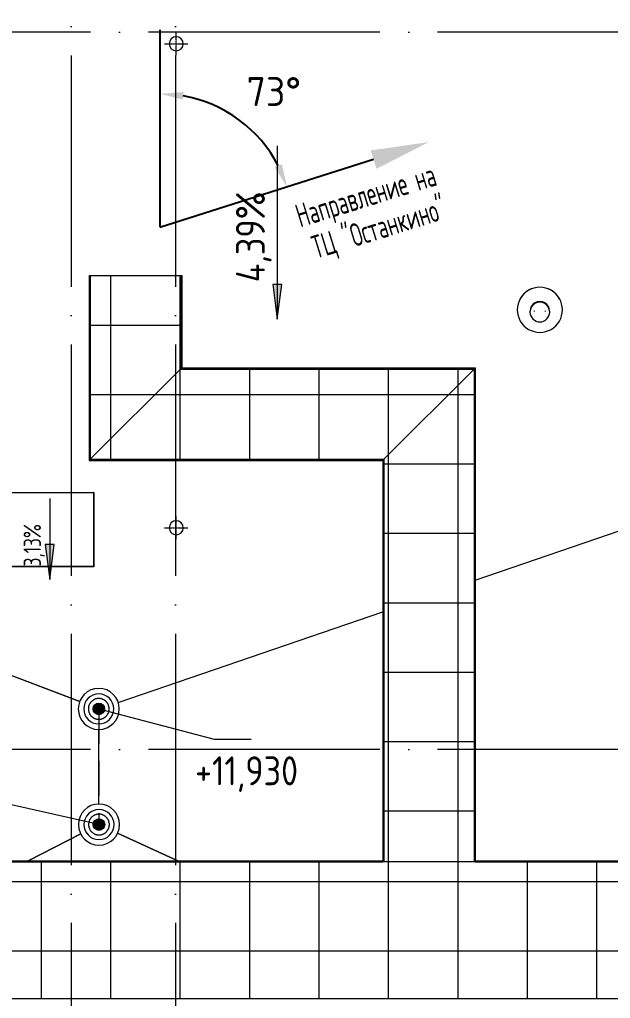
# Model space of a CAD drawing. Header units: millimetres. Extents: x -259793 to 503324, y -44556 to 93494.
# Drawn here: x 455609 to 460715, y -9442 to -980 of the extents above; entities that cross this region are included whole.
import ezdxf

# ---------------------------------------------------------------- set-up
doc = ezdxf.new("R2010")
doc.units = ezdxf.units.MM
for name, pattern in [('ADSK_Линия сетки', [25, 20, -2.5, 0, -2.5]), ('ADSK_Осевая', [14, 10, -2, 0, -2]), ('ADSK_Сверху', [450, 300, -150])]:
    doc.linetypes.add(name, pattern=pattern)
doc.layers.add('0_ANNOT_Dimensions', color=7, linetype='Continuous')
for name, color, linetype, lineweight in [('RC-Линии_связи-Адресные', 5, 'Continuous', 30), ('Крыша', 7, 'Continuous', 9), ('Линии', 7, 'Continuous', 9), ('Оборудование', 8, 'Continuous', 18), ('Ограждение', 252, 'Continuous', 9), ('Оси', 252, 'Continuous', 9), ('Отметки', 7, 'Continuous', 9), ('Размеры', 7, 'Continuous', 9), ('Стены внутренние', 7, 'Continuous', 18), ('Трубопровод', 7, 'Continuous', 18)]:
    doc.layers.add(name, color=color, linetype=linetype, lineweight=lineweight)
doc.styles.add('GOST Common_2', font='', dxfattribs={"width": 0.9, "height": 250})
doc.styles.add('GOST Common_5', font='', dxfattribs={"width": 0.9, "height": 2.5})
doc.styles.get("Standard").update_dxf_attribs({"font": ''})
doc.styles.add('TEXT', font='', dxfattribs={"width": 0.75})
doc.styles.get('GOST Common_2').set_extended_font_data('GOST type B')
doc.styles.get('GOST Common_5').set_extended_font_data('GOST 2.304 type A')
doc.styles.get('Standard').set_extended_font_data('GOST type B')
doc.styles.get('TEXT').set_extended_font_data('GOST type A')
doc.dimstyles.get("Standard").update_dxf_attribs({"dimtxt": 0.18, "dimasz": 0.18, "dimexe": 0.18, "dimexo": 0.0625, "dimgap": 0.09, "dimtad": 0, "dimtih": 1, "dimtoh": 1, "dimdec": 4, "dimzin": 0, "dimdsep": 46, "dimtxsty": 'Standard', "dimcen": 0.09, "dimadec": 0, "dimazin": 0, "dimtfac": 1, "dimtdec": 4, "dimtofl": 0, "dimtmove": 0, "dimatfit": 3, "dimfxl": 1, "dimtolj": 1, "dimtzin": 0, "dimarcsym": 0})
pattern_1 = [(0, (-35002.24, 20977.94), (0, 600), []), (90, (-35002.24, 20977.94), (-600, 4e-14), [])]

# ---------------------------------------------------------------- blocks, each defined once
blk = doc.blocks.new('Кровля Жив')
at = {"layer": 'Ограждение', "true_color": 0x636466}
h = blk.add_hatch(dxfattribs=at)
h.set_pattern_fill('FP_125', color=251, style=0, pattern_type=2)
h.set_pattern_definition([(0, (-27099.7, 20977.94), (0, 600), []), (90, (-27099.73, 20977.94), (-424.264, 3e-14), [])])
h.paths.add_polyline_path([(-18483.2, 11835.7), (-18473.2, 11845.7), (-18473.2, 13435.7), (-18483.2, 13435.7), (-18483.2, 11845.7)])
h = blk.add_hatch(dxfattribs=at)
h.set_pattern_fill('FP_18', color=251, style=0, pattern_type=2)
h.set_pattern_definition(pattern_1)
h.paths.add_polyline_path([(-18473.2, 11845.7), (-17693.2, 12625.7), (-17693.2, 13435.7), (-18473.2, 13435.7), (-18473.2, 11944.8)])
h = blk.add_hatch(dxfattribs=at)
h.set_pattern_fill('FP_124', color=251, style=0, pattern_type=2)
h.set_pattern_definition([(0, (-25985.7, 20977.94), (0, 600), []), (90, (-25985.73, 20977.94), (-424.264, 3e-14), [])])
h.paths.add_polyline_path([(-17693.2, 12625.7), (-17683.2, 12635.7), (-17683.2, 13435.7), (-17693.2, 13435.7), (-17693.2, 12635.7)])
h = blk.add_hatch(dxfattribs=at)
h.set_pattern_fill('FP_18', color=251, style=0, pattern_type=2)
h.set_pattern_definition(pattern_1)
h.paths.add_polyline_path([(-17058.7, 11845.7), (-15935.7, 11845.7), (-15155.7, 12625.7), (-17693.2, 12625.7), (-18473.2, 11845.7), (-17151, 11845.7)])
h = blk.add_hatch(dxfattribs=at)
h.set_pattern_fill('FP_122', color=251, style=0, pattern_type=2)
h.set_pattern_definition([(0, (-35002.24, 17163.83), (0, 424.264), []), (90, (-35002.24, 17163.8), (-600, 4e-14), [])])
h.paths.add_polyline_path([(-15177, 12625.7), (-15155.7, 12625.7), (-15145.7, 12635.7), (-17683.2, 12635.7), (-17693.2, 12625.7), (-15476.4, 12625.7)])
h = blk.add_hatch(dxfattribs=at)
h.set_pattern_fill('FP_25', color=251, style=0, pattern_type=2)
h.set_pattern_definition(pattern_1)
h.paths.add_polyline_path([(-15848.5, 8365.3), (-15155.7, 8365.3), (-15155.7, 12625.7), (-15935.7, 11845.7), (-15935.7, 8365.3)])
h = blk.add_hatch(dxfattribs=at)
h.set_pattern_fill('FP_120', color=251, style=0, pattern_type=2)
h.set_pattern_definition([(0, (-24717, 20977.94), (0, 600), []), (90, (-24717, 20977.94), (-424.264, 3e-14), [])])
h.paths.add_polyline_path([(-15155.7, 8365.3), (-15145.7, 8365.3), (-15145.7, 12635.7), (-15155.7, 12625.7), (-15155.7, 8375.3)])
h = blk.add_hatch(dxfattribs=at)
h.set_pattern_fill('FP_123', color=251, style=0, pattern_type=2)
h.set_pattern_definition([(0, (-35002.24, 16049.83), (0, 424.264), []), (90, (-35002.24, 16049.8), (-600, 4e-14), [])])
h.paths.add_polyline_path([(-15945.7, 11835.7), (-15935.7, 11845.7), (-18473.2, 11845.7), (-18483.2, 11835.7), (-16220.6, 11835.7)])
h = blk.add_hatch(dxfattribs=at)
h.set_pattern_fill('FP_121', color=251, style=0, pattern_type=2)
h.set_pattern_definition([(0, (-25831, 20977.94), (0, 600), []), (90, (-25831, 20977.94), (-424.264, 3e-14), [])])
h.paths.add_polyline_path([(-15945.7, 8365.3), (-15935.7, 8365.3), (-15935.7, 11845.7), (-15945.7, 11835.7), (-15945.7, 8375.3)])
h = blk.add_hatch(dxfattribs=at)
h.set_pattern_fill('FP_67', color=251, style=0, pattern_type=2)
h.set_pattern_definition([(0, (-35002.24, 13023.6), (0, 424.264), []), (90, (-35002.24, 13023.6), (-600, 4e-14), [])])
h.paths.add_polyline_path([(-19686.8, 8365.3), (-15945.7, 8365.3), (-15945.7, 8375.3), (-19676.8, 8375.3)])
h.paths.add_polyline_path([(-896.8, 8365.3), (-886.8, 8365.3), (-886.8, 8375.3), (-5586.8, 8375.3), (-5586.8, 8365.3), (-962.7, 8365.3)])
h.paths.add_polyline_path([(-12499.2, 8365.3), (-6386.8, 8365.3), (-6386.8, 8375.3), (-15145.7, 8375.3), (-15145.7, 8365.3), (-12871.3, 8365.3)])
h = blk.add_hatch(dxfattribs=at)
h.set_pattern_fill('FP_68', color=251, style=0, pattern_type=2)
h.set_pattern_definition([(0, (-35002.24, 20967.94), (0, 600), []), (90, (-35002.24, 20967.94), (-600, 4e-14), [])])
h.paths.add_polyline_path([(-10638.5, 7185.3), (-886.8, 7185.3), (-886.8, 8365.3), (-19686.8, 8365.3), (-19686.8, 7185.3), (-11010.6, 7185.3)])
at = {"layer": 'Отметки', "true_color": 0x636466}
h = blk.add_hatch(color=251, dxfattribs=at)
edge = h.paths.add_edge_path()
edge.add_arc((-18399.8, 9688.2), 50, 0, 360)
h = blk.add_hatch(color=251, dxfattribs=at)
edge = h.paths.add_edge_path()
edge.add_arc((-18398.2, 8688.2), 50, 0, 360)
at = {"layer": 'Размеры', "true_color": 0x636466}
for points in [[(-16857.6, 13056.3), (-16818.1, 13356.3), (-16897.1, 13356.3)], [(-18823.8, 10808), (-18784.3, 11108), (-18863.3, 11108)]]:
    blk.add_hatch(color=251, dxfattribs=at).paths.add_polyline_path(points)
at = {"layer": 'Крыша', "color": 251, "true_color": 0x636466}
for p, q in [((-15145.7, 10801.9), (-6386.8, 13801.3)), ((-19195.6, 11558.2), (-18444.9, 11558.2)), ((-18444.9, 11558.2), (-18444.9, 10918.2)), ((-18444.9, 10918.2), (-19195.4, 10918.2)), ((-18232.8, 9744.9), (-15945.7, 10528)), ((-18564.3, 9750.9), (-19245, 10010.3)), ((-19243.5, 10010.3), (-18564.1, 9751.4)), ((-18398.2, 8865.7), (-18398.2, 9510.9)), ((-19010.5, 8375.3), (-18555.4, 8607.9)), ((-18555.4, 8607.9), (-19010.5, 8375.3)), ((-17716.9, 8375.3), (-18238.2, 8614.7)), ((-18238.2, 8614.7), (-17716.9, 8375.3))]:
    blk.add_line(p, q, dxfattribs=at)
at = {"layer": 'Линии', "color": 251, "linetype": 'ADSK_Сверху', "true_color": 0x636466}
blk.add_line((-18398.2, 9688.2), (-18398.2, 8688.2), dxfattribs=at)
at = {"layer": 'Оборудование', "color": 251, "true_color": 0x636466}
for p, q in [((-14783.2, 13138.2), (-14783.2, 13138.1)), ((-14673.2, 13124.2), (-14673.2, 13118.9)), ((-14638.2, 13128.2), (-14638.2, 13124.2)), ((-14538.2, 13124.2), (-14538.2, 13128.2)), ((-14503.2, 13118.9), (-14503.2, 13124.2)), ((-14393.2, 13138.1), (-14393.2, 13138.2))]:
    blk.add_line(p, q, dxfattribs=at)
at = {"layer": 'Оборудование', "color": 251, "true_color": 0x636466, "flags": 128}
for points in [[(-18309.9, 9688.2), (-18310, 9691.8), (-18310.2, 9695.4), (-18310.6, 9699), (-18311.1, 9702.5), (-18311.7, 9706.1), (-18312.5, 9709.6), (-18313.4, 9713), (-18314.5, 9716.5), (-18315.7, 9719.9), (-18317, 9723.2), (-18318.5, 9726.5), (-18320.1, 9729.7), (-18321.8, 9732.9), (-18323.7, 9736), (-18325.6, 9739), (-18327.7, 9741.9), (-18329.9, 9744.7), (-18332.2, 9747.5), (-18334.7, 9750.1), (-18337.2, 9752.7), (-18339.8, 9755.1), (-18342.5, 9757.5), (-18345.4, 9759.7), (-18348.3, 9761.8), (-18351.2, 9763.8), (-18354.3, 9765.7), (-18357.4, 9767.5), (-18360.7, 9769.1), (-18363.9, 9770.6), (-18367.2, 9772), (-18370.6, 9773.2), (-18374, 9774.3), (-18377.5, 9775.3), (-18381, 9776.1), (-18384.5, 9776.8), (-18388.1, 9777.3), (-18391.7, 9777.7), (-18395.2, 9778), (-18398.8, 9778.1), (-18402.4, 9778), (-18406, 9777.9), (-18409.6, 9777.5), (-18413.2, 9777.1), (-18416.7, 9776.5), (-18420.2, 9775.7), (-18423.7, 9774.8), (-18427.2, 9773.8), (-18430.6, 9772.7), (-18433.9, 9771.4), (-18437.2, 9769.9), (-18440.4, 9768.4), (-18443.6, 9766.7), (-18446.7, 9764.9), (-18449.7, 9762.9), (-18452.7, 9760.9), (-18455.6, 9758.7), (-18458.3, 9756.4), (-18461, 9754), (-18463.6, 9751.5), (-18466.1, 9748.9), (-18468.5, 9746.2), (-18470.7, 9743.4), (-18472.9, 9740.5), (-18474.9, 9737.6), (-18476.8, 9734.5), (-18478.6, 9731.4), (-18480.3, 9728.2), (-18481.8, 9725), (-18483.2, 9721.7), (-18484.5, 9718.3), (-18485.6, 9714.9), (-18486.6, 9711.5), (-18487.5, 9708), (-18488.2, 9704.4), (-18488.8, 9700.9), (-18489.2, 9697.3), (-18489.5, 9693.7), (-18489.7, 9690.2), (-18489.7, 9688.2)], [(-18489.7, 9688.2), (-18489.6, 9684.6), (-18489.4, 9681), (-18489, 9677.5), (-18488.5, 9673.9), (-18487.9, 9670.4), (-18487.1, 9666.9), (-18486.2, 9663.4), (-18485.1, 9659.9), (-18483.9, 9656.6), (-18482.6, 9653.2), (-18481.1, 9649.9), (-18479.5, 9646.7), (-18477.8, 9643.6), (-18476, 9640.5), (-18474, 9637.5), (-18471.9, 9634.5), (-18469.7, 9631.7), (-18467.4, 9629), (-18464.9, 9626.3), (-18462.4, 9623.7), (-18459.8, 9621.3), (-18457.1, 9618.9), (-18454.3, 9616.7), (-18451.3, 9614.6), (-18448.4, 9612.6), (-18445.3, 9610.7), (-18442.2, 9609), (-18439, 9607.3), (-18435.7, 9605.8), (-18432.4, 9604.5), (-18429, 9603.2), (-18425.6, 9602.1), (-18422.1, 9601.2), (-18418.6, 9600.3), (-18415.1, 9599.7), (-18411.5, 9599.1), (-18408, 9598.7), (-18404.4, 9598.5), (-18400.8, 9598.3), (-18397.2, 9598.4), (-18393.6, 9598.6), (-18390, 9598.9), (-18386.4, 9599.3), (-18382.9, 9599.9), (-18379.4, 9600.7), (-18375.9, 9601.6), (-18372.5, 9602.6), (-18369.1, 9603.8), (-18365.7, 9605.1), (-18362.4, 9606.5), (-18359.2, 9608.1), (-18356, 9609.7), (-18352.9, 9611.6), (-18349.9, 9613.5), (-18346.9, 9615.6), (-18344.1, 9617.7), (-18341.3, 9620), (-18338.6, 9622.4), (-18336, 9624.9), (-18333.5, 9627.5), (-18331.2, 9630.2), (-18328.9, 9633), (-18326.7, 9635.9), (-18324.7, 9638.8), (-18322.8, 9641.9), (-18321, 9645), (-18319.3, 9648.2), (-18317.8, 9651.4), (-18316.4, 9654.7), (-18315.1, 9658.1), (-18314, 9661.5), (-18313, 9665), (-18312.1, 9668.5), (-18311.4, 9672), (-18310.8, 9675.5), (-18310.4, 9679.1), (-18310.1, 9682.7), (-18310, 9686.3), (-18309.9, 9688.2)], [(-18308.3, 8688.2), (-18308.4, 8691.8), (-18308.6, 8695.4), (-18309, 8699), (-18309.5, 8702.5), (-18310.1, 8706.1), (-18310.9, 8709.6), (-18311.8, 8713), (-18312.9, 8716.5), (-18314.1, 8719.9), (-18315.4, 8723.2), (-18316.9, 8726.5), (-18318.5, 8729.7), (-18320.2, 8732.9), (-18322.1, 8736), (-18324, 8739), (-18326.1, 8741.9), (-18328.3, 8744.7), (-18330.6, 8747.5), (-18333.1, 8750.1), (-18335.6, 8752.7), (-18338.2, 8755.1), (-18341, 8757.5), (-18343.8, 8759.7), (-18346.7, 8761.8), (-18349.7, 8763.8), (-18352.7, 8765.7), (-18355.9, 8767.5), (-18359.1, 8769.1), (-18362.3, 8770.6), (-18365.6, 8772), (-18369, 8773.2), (-18372.4, 8774.3), (-18375.9, 8775.3), (-18379.4, 8776.1), (-18382.9, 8776.8), (-18386.5, 8777.3), (-18390.1, 8777.7), (-18393.7, 8778), (-18397.2, 8778.1), (-18400.8, 8778), (-18404.4, 8777.9), (-18408, 8777.5), (-18411.6, 8777.1), (-18415.1, 8776.5), (-18418.6, 8775.7), (-18422.1, 8774.8), (-18425.6, 8773.8), (-18429, 8772.7), (-18432.3, 8771.4), (-18435.6, 8769.9), (-18438.9, 8768.4), (-18442, 8766.7), (-18445.1, 8764.9), (-18448.2, 8762.9), (-18451.1, 8760.9), (-18454, 8758.7), (-18456.7, 8756.4), (-18459.4, 8754), (-18462, 8751.5), (-18464.5, 8748.9), (-18466.9, 8746.2), (-18469.1, 8743.4), (-18471.3, 8740.5), (-18473.3, 8737.6), (-18475.2, 8734.5), (-18477, 8731.4), (-18478.7, 8728.2), (-18480.2, 8725), (-18481.6, 8721.7), (-18482.9, 8718.3), (-18484, 8714.9), (-18485, 8711.5), (-18485.9, 8708), (-18486.6, 8704.4), (-18487.2, 8700.9), (-18487.6, 8697.3), (-18487.9, 8693.7), (-18488.1, 8690.2), (-18488.1, 8688.2)], [(-18488.1, 8688.2), (-18488, 8684.6), (-18487.8, 8681), (-18487.4, 8677.5), (-18486.9, 8673.9), (-18486.3, 8670.4), (-18485.5, 8666.9), (-18484.6, 8663.4), (-18483.5, 8659.9), (-18482.3, 8656.6), (-18481, 8653.2), (-18479.5, 8649.9), (-18477.9, 8646.7), (-18476.2, 8643.6), (-18474.4, 8640.5), (-18472.4, 8637.5), (-18470.3, 8634.5), (-18468.1, 8631.7), (-18465.8, 8629), (-18463.4, 8626.3), (-18460.8, 8623.7), (-18458.2, 8621.3), (-18455.5, 8618.9), (-18452.7, 8616.7), (-18449.8, 8614.6), (-18446.8, 8612.6), (-18443.7, 8610.7), (-18440.6, 8609), (-18437.4, 8607.3), (-18434.1, 8605.8), (-18430.8, 8604.5), (-18427.4, 8603.2), (-18424, 8602.1), (-18420.5, 8601.2), (-18417, 8600.3), (-18413.5, 8599.7), (-18409.9, 8599.1), (-18406.4, 8598.7), (-18402.8, 8598.5), (-18399.2, 8598.3), (-18395.6, 8598.4), (-18392, 8598.6), (-18388.4, 8598.9), (-18384.9, 8599.3), (-18381.3, 8599.9), (-18377.8, 8600.7), (-18374.3, 8601.6), (-18370.9, 8602.6), (-18367.5, 8603.8), (-18364.1, 8605.1), (-18360.8, 8606.5), (-18357.6, 8608.1), (-18354.4, 8609.7), (-18351.3, 8611.6), (-18348.3, 8613.5), (-18345.3, 8615.6), (-18342.5, 8617.7), (-18339.7, 8620), (-18337, 8622.4), (-18334.4, 8624.9), (-18331.9, 8627.5), (-18329.6, 8630.2), (-18327.3, 8633), (-18325.2, 8635.9), (-18323.1, 8638.8), (-18321.2, 8641.9), (-18319.4, 8645), (-18317.7, 8648.2), (-18316.2, 8651.4), (-18314.8, 8654.7), (-18313.5, 8658.1), (-18312.4, 8661.5), (-18311.4, 8665), (-18310.5, 8668.5), (-18309.8, 8672), (-18309.2, 8675.5), (-18308.8, 8679.1), (-18308.5, 8682.7), (-18308.4, 8686.3), (-18308.3, 8688.2)]]:
    blk.add_lwpolyline(points, dxfattribs=at)
at = {"layer": 'Оборудование', "color": 251, "true_color": 0x636466}
for centre, radius, start, end in [((-18399.8, 9688.2), 177.5, 0, 180), ((-18399.8, 9688.2), 130, 0, 180), ((-18399.8, 9688.2), 177.5, 180, 0), ((-18399.8, 9688.2), 130, 180, 0), ((-18398.2, 8688.2), 177.5, 0, 180), ((-18398.2, 8688.2), 130, 0, 180), ((-18398.2, 8688.2), 177.5, 180, 0), ((-18398.2, 8688.2), 130, 180, 0)]:
    blk.add_arc(centre, radius, start, end, dxfattribs=at)
for centre, major_axis, start_param, end_param in [((-14588.2, 13138.1), (195, 0), 0, 3.141593), ((-14588.2, 13138.2), (195, 0), 0.483322, 2.658271), ((-14588.2, 13124.2), (85, 0), 0, 3.141593), ((-14588.2, 13118.9), (85, 0), 0, 3.141593), ((-14588.2, 13138.1), (-195, 0), 0, 3.141593), ((-14588.2, 13118.9), (85, 0), 3.141593, 6.283185)]:
    blk.add_ellipse(centre, major_axis=major_axis, ratio=0.999038, start_param=start_param, end_param=end_param, dxfattribs=at)
at = {"layer": 'Ограждение', "color": 251, "true_color": 0x636466}
for p, q in [((-18483.2, 13435.7), (-18473.2, 13435.7)), ((-18483.2, 13435.7), (-18483.2, 11835.7)), ((-18473.2, 13435.7), (-17693.2, 13435.7)), ((-18473.2, 13435.7), (-18473.2, 11845.7)), ((-17693.2, 13435.7), (-17683.2, 13435.7)), ((-17693.2, 13435.7), (-17693.2, 12625.7)), ((-17683.2, 13435.7), (-17683.2, 12635.7)), ((-17693.2, 12625.7), (-18473.2, 11845.7)), ((-17683.2, 12635.7), (-17693.2, 12625.7)), ((-17693.2, 12625.7), (-15155.7, 12625.7)), ((-17683.2, 12635.7), (-15145.7, 12635.7)), ((-15155.7, 12625.7), (-15935.7, 11845.7)), ((-15145.7, 12635.7), (-15155.7, 12625.7)), ((-15155.7, 12625.7), (-15155.7, 8365.3)), ((-15145.7, 12635.7), (-15145.7, 8365.3)), ((-18473.2, 11845.7), (-18483.2, 11835.7)), ((-18483.2, 11835.7), (-15945.7, 11835.7)), ((-18473.2, 11845.7), (-15935.7, 11845.7)), ((-15935.7, 11845.7), (-15945.7, 11835.7)), ((-15945.7, 11835.7), (-15945.7, 8365.3)), ((-15935.7, 11845.7), (-15935.7, 8365.3)), ((-19686.8, 8365.3), (-15945.7, 8365.3)), ((-19676.8, 8375.3), (-15945.7, 8375.3)), ((-15935.7, 8365.3), (-15945.7, 8365.3)), ((-15155.7, 8365.3), (-15935.7, 8365.3)), ((-15145.7, 8365.3), (-15155.7, 8365.3)), ((-15145.7, 8375.3), (-6386.8, 8375.3)), ((-15145.7, 8365.3), (-6386.8, 8365.3)), ((-19686.8, 7185.3), (-886.8, 7185.3))]:
    blk.add_line(p, q, dxfattribs=at)
at = {"layer": 'Оси', "color": 251, "linetype": 'ADSK_Линия сетки', "ltscale": 100, "true_color": 0x636466}
for p, q in [((-18638.2, 17838.2), (-18638.2, -12887.9)), ((-17738.2, 17838.2), (-17738.2, -11617.9)), ((1529.1, 15538.2), (-75410.5, 15538.2)), ((1529.1, 9338.2), (-75410.5, 9338.2))]:
    blk.add_line(p, q, dxfattribs=at)
at = {"layer": 'Отметки', "color": 251, "lineweight": 20, "true_color": 0x636466}
for p, q in [((-18399.8, 9688.2), (-17403.5, 9427.3)), ((-17403.5, 9427.3), (-17081.6, 9427.3)), ((-18398.2, 8688.2), (-19261.3, 8881.3))]:
    blk.add_line(p, q, dxfattribs=at)
at = {"layer": 'Отметки', "color": 251, "true_color": 0x636466}
for centre in [(-18399.8, 9688.2), (-18398.2, 8688.2)]:
    blk.add_circle(centre, 50, dxfattribs=at)
at = {"layer": 'Размеры', "color": 251, "lineweight": 20, "true_color": 0x636466}
for p, q in [((-16857.6, 14556.3), (-16857.6, 13056.3)), ((-18823.8, 11508), (-18823.8, 10808))]:
    blk.add_line(p, q, dxfattribs=at)
at = {"layer": 'Размеры', "color": 251, "true_color": 0x636466}
for p, q in [((-16818.1, 13356.3), (-16897.1, 13356.3)), ((-16897.1, 13356.3), (-16857.6, 13056.3)), ((-16857.6, 13056.3), (-16818.1, 13356.3)), ((-18784.3, 11108), (-18863.3, 11108)), ((-18863.3, 11108), (-18823.8, 10808)), ((-18823.8, 10808), (-18784.3, 11108))]:
    blk.add_line(p, q, dxfattribs=at)
at = {"layer": 'Стены внутренние', "color": 251, "true_color": 0x636466}
for p, q in [((-19195.6, 11560.2), (-18442.9, 11560.2)), ((-18442.9, 11558.2), (-18444.9, 11558.2)), ((-18442.9, 11560.2), (-18442.9, 10916.2)), ((-18442.9, 10916.2), (-19195.4, 10916.2)), ((-18444.9, 10918.2), (-18444.9, 10916.2))]:
    blk.add_line(p, q, dxfattribs=at)
at = {"layer": 'Трубопровод', "color": 251, "linetype": 'ADSK_Осевая', "true_color": 0x636466}
for p, q in [((-17730.7, 15338.2), (-17730.7, 15538.2)), ((-17830.7, 15438.2), (-17630.7, 15438.2)), ((-17730.7, 11154.2), (-17730.7, 11354.2)), ((-17830.7, 11254.2), (-17630.7, 11254.2))]:
    blk.add_line(p, q, dxfattribs=at)
at = {"layer": 'Трубопровод', "color": 251, "true_color": 0x636466}
for centre, start, end in [((-17730.7, 15438.2), 0, 180), ((-17730.7, 15438.2), 180, 0), ((-17730.7, 11254.2), 0, 180), ((-17730.7, 11254.2), 180, 0)]:
    blk.add_arc(centre, 61, start, end, dxfattribs=at)
at = {"layer": 'Отметки', "color": 251, "true_color": 0x636466, "style": 'GOST Common_2', "width": 0.9}
blk.add_text('+11,930', height=250, dxfattribs=at).set_placement((-17567.9, 9027.8))
at = {"layer": 'Размеры', "color": 251, "true_color": 0x636466, "width": 0.9}
for s, height, style, p in [('4,39%%%', 250, 'GOST Common_2', (-16964.3, 13376.5)), ('3,13%%%', 150, 'GOST Common_5', (-18899.8, 10919.7))]:
    blk.add_text(s, height=height, rotation=90, dxfattribs=dict(at, style=style)).set_placement(p)
blk = doc.blocks.new('*D1179')
at = {"layer": '0_ANNOT_Dimensions', "color": 0, "lineweight": -2, "transparency": 16777216}
blk.add_arc((456823.7, -2771.3), 1149.2, 27.28801, 80.01595, dxfattribs=at)
at = {"layer": '0_ANNOT_Dimensions', "color": 0, "transparency": 16777216}
for points in [[(457020, -1672.7), (457025.8, -1606.3), (456823.7, -1622.1)], [(457875.8, -2231.8), (457814.1, -2257.1), (457920.9, -2429.5)]]:
    blk.add_solid(points, dxfattribs=at)
at = {"layer": 'Defpoints', "color": 0, "transparency": 16777216}
for p in [(473700.1, 2486.4), (456823.7, -1069.1), (457295.3, -1723.4), (456823.7, -2771.3), (452594.8, -4088.8)]:
    blk.add_point(p, dxfattribs=at)
at = {"layer": '0_ANNOT_Dimensions', "color": 0, "lineweight": 20, "transparency": 16777216, "insert": (457806.2, -1602.5), "char_height": 250, "attachment_point": 5}
blk.add_mtext('\\A1;73°', dxfattribs=at)

msp = doc.modelspace()

# ---------------------------------------------------------------- linework, layer by layer
for p, q in [((456823.66322, -2771.31996), (456823.66322, -1069.09874)), ((458668.53819, -2190.8992), (456822.20366, -2777.13972))]:
    msp.add_line(p, q)
msp.add_solid([(458643.31925, -2111.47346), (458693.75712, -2270.32495), (459145.09268, -2039.58559)])

# ---------------------------------------------------------------- block references
at = {"layer": 'RC-Линии_связи-Адресные', "color": 104}
msp.add_blockref('Кровля Жив', (474693.26029, -16627.62183), dxfattribs=at)

# ---------------------------------------------------------------- texts
at = {"ltscale": 100, "char_height": 200, "width": 6997.4369831, "attachment_point": 6, "rotation": 17.207906349, "style": 'TEXT'}
for s, insert in [('Направление на', (459205.04225, -2340.04376)), ('ТЦ "Останкино"', (459292.80819, -2627.0706))]:
    msp.add_mtext(s, dxfattribs=dict(at, insert=insert))

# ---------------------------------------------------------------- dimensions: what is measured, and where the dimension line sits
at = {"layer": '0_ANNOT_Dimensions', "lineweight": 20}
dim = msp.add_angular_dim_2l(base=(457295.33215, -1723.3755), line1=((452594.78208, -4088.78983), (473700.13685, 2486.39357)), line2=((456823.66322, -2771.31996), (456823.66322, -1069.09874)), dimstyle='Standard', override={"dimtxt": 250, "dimasz": 200, "dimgap": 100, "dimtad": 2}, dxfattribs=at)
dim.commit()
dim.dimension.update_dxf_attribs({"geometry": '*D1179', "text_midpoint": (457563.11721, -1891.62287), "dimtype": 162})

doc.saveas('drawing.dxf')
